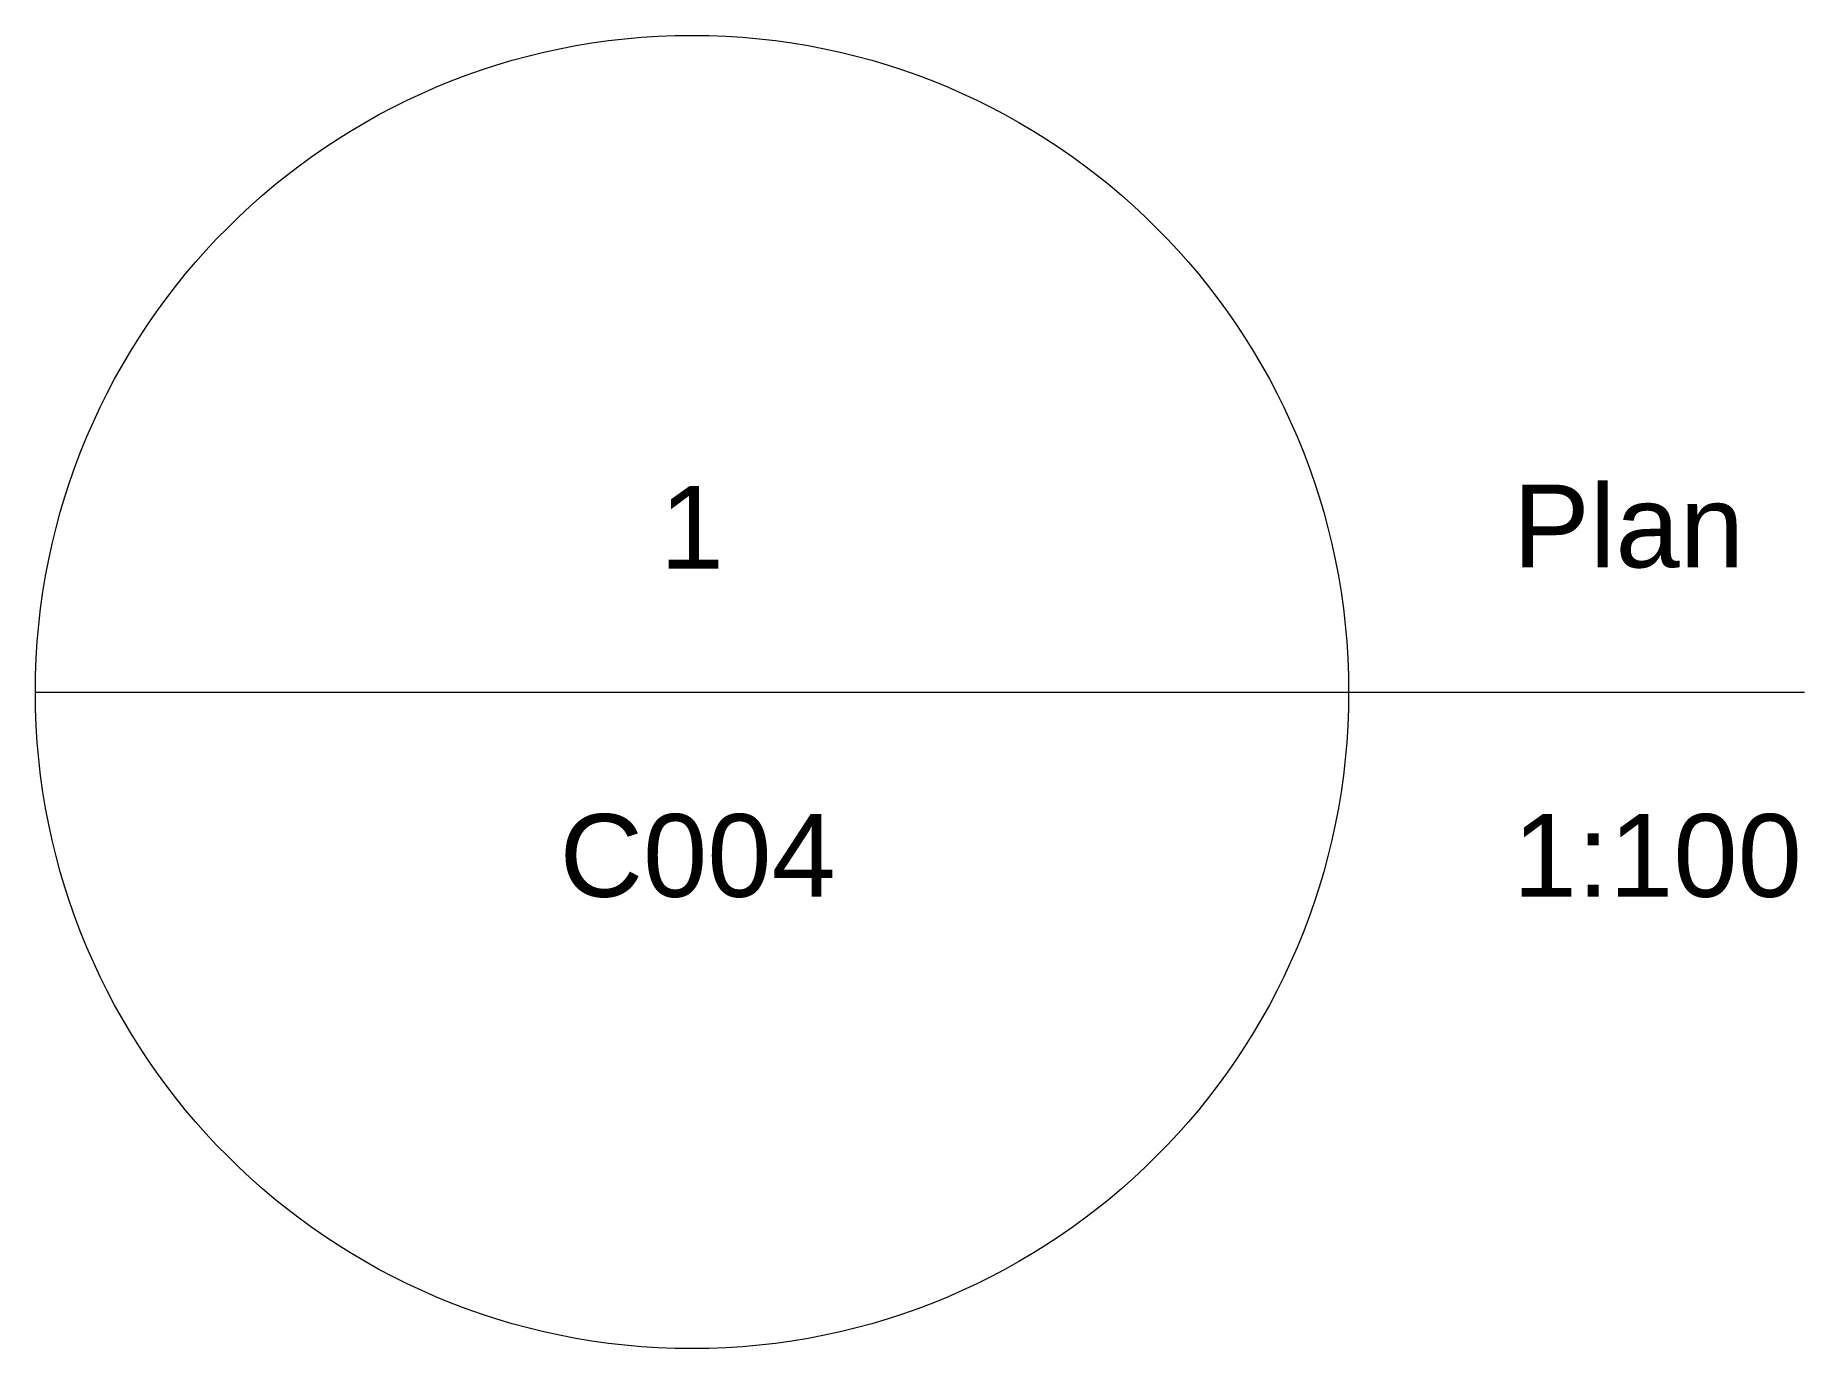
# Paper-space layout 'Plan-7 [Sheet]' of a CAD drawing. Header units: metres. Extents: x 4229.8495 to 4229.8709, y 45788.735 to 45788.7509.
import ezdxf

# ---------------------------------------------------------------- set-up
doc = ezdxf.new("R2010")
doc.units = ezdxf.units.M
doc.header["$MEASUREMENT"] = 0
doc.layers.add('01_A_AccesTren_t', color=30, linetype='Continuous', lineweight=0)
doc.styles.add('Style-Arial', font='arial.ttf')

# ---------------------------------------------------------------- blocks, each defined once
blk = doc.blocks.new('DrawingTitleBubble_29')
at = {"layer": '01_A_AccesTren_t'}
blk.add_line((-0.008006, 0), (0.007869, 0), dxfattribs=at)
blk.add_circle((-0.000069, 0), 0.007938, dxfattribs=at)
at = {"layer": '01_A_AccesTren_t', "color": 7, "char_height": 0.001524, "style": 'Style-Arial'}
for s, insert, attachment_point in [('\\H0.656168x;1', (-0.000069, 0.001492), 8), ('\\H0.656168x;C004', (0, -0.001476), 2)]:
    blk.add_mtext(s, dxfattribs=dict(at, insert=insert, attachment_point=attachment_point))
blk = doc.blocks.new('TitleText_29')
at = {"layer": '01_A_AccesTren_t', "color": 7, "insert": (0, 0.001492), "char_height": 0.001524, "attachment_point": 7, "style": 'Style-Arial'}
blk.add_mtext('\\H0.656168x;Plan', dxfattribs=at)
at = {"layer": '01_A_AccesTren_t', "insert": (0, -0.001476), "char_height": 0.001524, "attachment_point": 1, "style": 'Style-Arial'}
blk.add_mtext('\\H0.656168x;1:100', dxfattribs=at)
blk = doc.blocks.new('*U276')
at = {"layer": '01_A_AccesTren_t'}
blk.add_line((0, 0), (0.013381, 0), dxfattribs=at)
blk.add_blockref('DrawingTitleBubble_29', (0, 0), dxfattribs=at)
at = {"layer": '01_A_AccesTren_t', "color": 7}
blk.add_blockref('TitleText_29', (0.009853, 0), dxfattribs=at)

psp = doc.layouts.new('Plan-7 [Sheet]')

# ---------------------------------------------------------------- block references
at = {"layer": '01_A_AccesTren_t'}
psp.add_blockref('*U276', (4229.857491, 45788.742959), dxfattribs=at)

doc.saveas('drawing.dxf')
